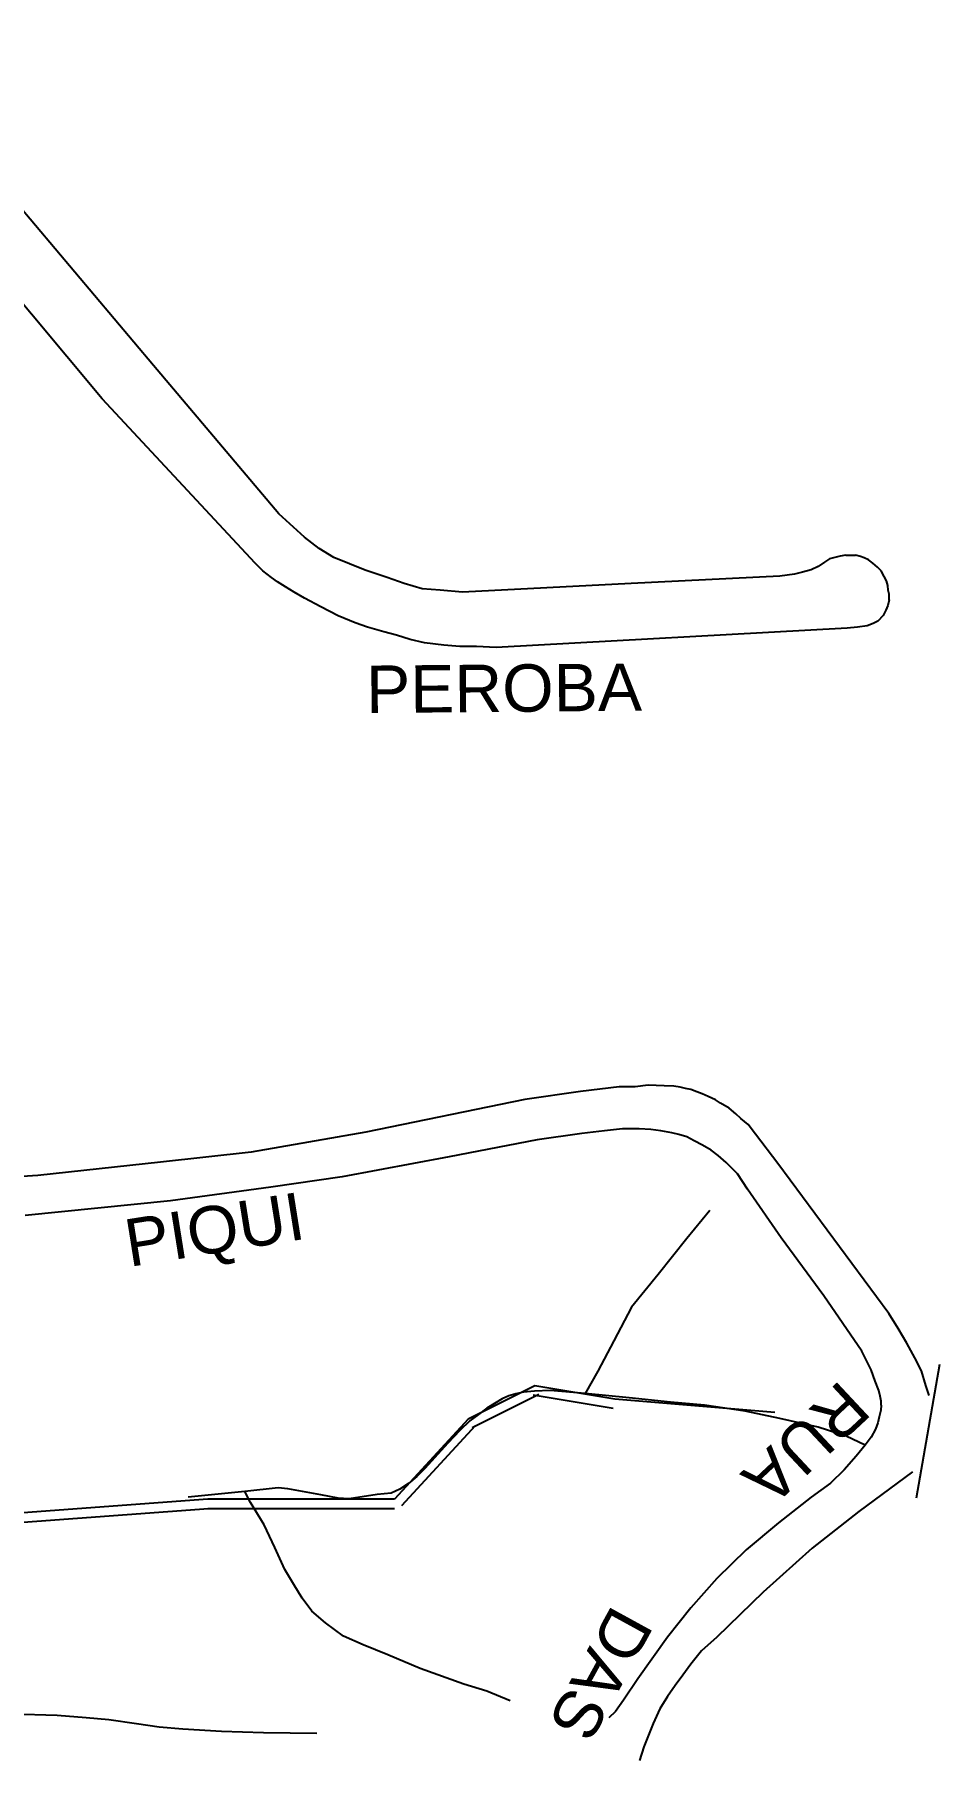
# Model space of a CAD drawing. Header units: millimetres. Extents: x 583 to 26013, y 350 to 21391.
# Drawn here: x 7311.3 to 7502.3, y 11884 to 12248 of the extents above; entities that cross this region are included whole.
import ezdxf

# ---------------------------------------------------------------- set-up
doc = ezdxf.new("R2010")
doc.units = ezdxf.units.MM
for name, color, linetype in [('105-QUADRAS_ESTRADAS', 80, 'Continuous'), ('110-CERCA_DE_ARAME', 10, 'Continuous'), ('145-', 130, 'Continuous'), ('RIOS', 140, 'Continuous')]:
    doc.layers.add(name, color=color, linetype=linetype)
doc.styles.add('EU', font='arial.ttf', dxfattribs={"height": 10})

msp = doc.modelspace()

# ---------------------------------------------------------------- linework, layer by layer
at = {"layer": '105-QUADRAS_ESTRADAS', "color": 0, "linetype": 'Continuous'}
for p, q in [((7325.61551, 12171.20241), (7261.31551, 12248.00241)), ((7336.41551, 12178.20241), (7294.81551, 12227.50241)), ((7362.91551, 12146.90241), (7336.41551, 12178.20241)), ((7357.91551, 12136.50241), (7325.61551, 12171.20241)), ((7368.31551, 12142.00241), (7362.91551, 12146.90241)), ((7371.41551, 12139.60241), (7368.31551, 12142.00241)), ((7374.51551, 12137.70241), (7371.41551, 12139.60241)), ((7359.51551, 12134.90241), (7357.91551, 12136.50241)), ((7381.11551, 12135.00241), (7374.51551, 12137.70241)), ((7476.71551, 12135.80241), (7475.21551, 12135.10241)), ((7478.01551, 12136.70241), (7476.71551, 12135.80241)), ((7479.11551, 12137.40241), (7478.01551, 12136.70241)), ((7480.21551, 12137.70241), (7479.11551, 12137.40241)), ((7481.31551, 12138.00241), (7480.21551, 12137.70241)), ((7482.51551, 12138.20241), (7481.31551, 12138.00241)), ((7482.51551, 12138.20241), (7484.61551, 12138.20241)), ((7485.61551, 12137.90241), (7484.61551, 12138.20241)), ((7486.41551, 12137.60241), (7485.61551, 12137.90241)), ((7487.31551, 12137.20241), (7486.41551, 12137.60241)), ((7488.21551, 12136.50241), (7487.31551, 12137.20241)), ((7489.21551, 12135.70241), (7488.21551, 12136.50241)), ((7361.31551, 12133.50241), (7359.51551, 12134.90241)), ((7362.61551, 12132.60241), (7361.31551, 12133.50241)), ((7364.31551, 12131.50241), (7362.61551, 12132.60241)), ((7385.71551, 12133.50241), (7381.11551, 12135.00241)), ((7389.31551, 12132.20241), (7385.71551, 12133.50241)), ((7393.11551, 12131.10241), (7389.31551, 12132.20241)), ((7437.21551, 12132.20241), (7401.61551, 12130.40241)), ((7468.61551, 12133.80241), (7437.21551, 12132.20241)), ((7471.71551, 12134.20241), (7468.61551, 12133.80241)), ((7473.41551, 12134.60241), (7471.71551, 12134.20241)), ((7475.21551, 12135.10241), (7473.41551, 12134.60241)), ((7490.01551, 12134.90241), (7489.21551, 12135.70241)), ((7490.61551, 12133.70241), (7490.01551, 12134.90241)), ((7491.11551, 12132.80241), (7490.61551, 12133.70241)), ((7491.41551, 12131.80241), (7491.11551, 12132.80241)), ((7366.11551, 12130.40241), (7364.31551, 12131.50241)), ((7368.31551, 12129.10241), (7366.11551, 12130.40241)), ((7371.71551, 12127.30241), (7368.31551, 12129.10241)), ((7396.91551, 12130.80241), (7393.11551, 12131.10241)), ((7401.61551, 12130.40241), (7396.91551, 12130.80241)), ((7491.51551, 12130.80241), (7491.41551, 12131.80241)), ((7491.71551, 12128.80241), (7491.41551, 12127.60241)), ((7491.71551, 12130.00241), (7491.51551, 12130.80241)), ((7491.71551, 12128.80241), (7491.71551, 12130.00241)), ((7375.41551, 12125.40241), (7371.71551, 12127.30241)), ((7379.01551, 12123.90241), (7375.41551, 12125.40241)), ((7490.41551, 12125.50241), (7489.31551, 12124.30241)), ((7491.01551, 12126.60241), (7490.41551, 12125.50241)), ((7491.41551, 12127.60241), (7491.01551, 12126.60241)), ((7381.61551, 12123.00241), (7379.01551, 12123.90241)), ((7385.01551, 12122.00241), (7381.61551, 12123.00241)), ((7387.71551, 12121.30241), (7385.01551, 12122.00241)), ((7390.61551, 12120.40241), (7387.71551, 12121.30241)), ((7482.81551, 12122.80241), (7408.71551, 12118.70241)), ((7485.01551, 12123.00241), (7482.81551, 12122.80241)), ((7487.01551, 12123.30241), (7485.01551, 12123.00241)), ((7488.31551, 12123.80241), (7487.01551, 12123.30241)), ((7489.31551, 12124.30241), (7488.31551, 12123.80241)), ((7393.61551, 12119.70241), (7390.61551, 12120.40241)), ((7397.71551, 12119.20241), (7393.61551, 12119.70241)), ((7401.11551, 12118.90241), (7397.71551, 12119.20241)), ((7404.61551, 12118.90241), (7401.11551, 12118.90241)), ((7408.71551, 12118.70241), (7404.61551, 12118.90241)), ((7414.81551, 12023.40241), (7381.21551, 12016.50241)), ((7426.51551, 12025.10241), (7414.81551, 12023.40241)), ((7434.71551, 12026.10241), (7426.51551, 12025.10241)), ((7438.11551, 12026.10241), (7434.71551, 12026.10241)), ((7440.81551, 12026.40241), (7438.11551, 12026.10241)), ((7444.21551, 12026.30241), (7440.81551, 12026.40241)), ((7446.21551, 12026.20241), (7444.21551, 12026.30241)), ((7447.61551, 12026.00241), (7446.21551, 12026.20241)), ((7448.71551, 12025.70241), (7447.61551, 12026.00241)), ((7449.81551, 12025.50241), (7448.71551, 12025.70241)), ((7451.11551, 12025.00241), (7449.81551, 12025.50241)), ((7452.21551, 12024.60241), (7451.11551, 12025.00241)), ((7453.51551, 12024.00241), (7452.21551, 12024.60241)), ((7455.01551, 12023.30241), (7453.51551, 12024.00241)), ((7456.11551, 12022.60241), (7455.01551, 12023.30241)), ((7457.91551, 12021.60241), (7456.11551, 12022.60241)), ((7459.31551, 12020.40241), (7457.91551, 12021.60241)), ((7460.41551, 12019.40241), (7459.31551, 12020.40241)), ((7461.91551, 12018.10241), (7460.41551, 12019.40241)), ((7381.21551, 12016.50241), (7357.01551, 12012.30241)), ((7426.81551, 12016.20241), (7417.41551, 12014.90241)), ((7431.61551, 12016.80241), (7426.81551, 12016.20241)), ((7435.41551, 12017.20241), (7431.61551, 12016.80241)), ((7438.91551, 12017.20241), (7435.41551, 12017.20241)), ((7441.41551, 12017.10241), (7438.91551, 12017.20241)), ((7443.51551, 12016.80241), (7441.41551, 12017.10241)), ((7445.81551, 12016.40241), (7443.51551, 12016.80241)), ((7447.31551, 12016.00241), (7445.81551, 12016.40241)), ((7449.01551, 12015.50241), (7447.31551, 12016.00241)), ((7463.51551, 12016.10241), (7461.91551, 12018.10241)), ((7468.21551, 12009.90241), (7463.51551, 12016.10241)), ((7357.01551, 12012.30241), (7337.91551, 12010.20241)), ((7417.41551, 12014.90241), (7398.81551, 12011.30241)), ((7450.51551, 12014.70241), (7449.01551, 12015.50241)), ((7452.31551, 12013.80241), (7450.51551, 12014.70241)), ((7454.11551, 12012.70241), (7452.31551, 12013.80241)), ((7455.61551, 12011.60241), (7454.11551, 12012.70241)), ((7337.91551, 12010.20241), (7312.01551, 12007.40241)), ((7398.81551, 12011.30241), (7376.21551, 12007.10241)), ((7457.31551, 12010.10241), (7455.61551, 12011.60241)), ((7459.71551, 12007.70241), (7457.31551, 12010.10241)), ((7491.61551, 11978.30241), (7468.21551, 12009.90241)), ((7312.01551, 12007.40241), (7292.51551, 12006.10241)), ((7361.21551, 12004.90241), (7340.01551, 12002.00241)), ((7376.21551, 12007.10241), (7361.21551, 12004.90241)), ((7461.81551, 12004.50241), (7459.71551, 12007.70241)), ((7340.01551, 12002.00241), (7309.31551, 11998.90241)), ((7468.91551, 11994.20241), (7461.81551, 12004.50241)), ((7477.91551, 11982.00241), (7468.91551, 11994.20241)), ((7485.91551, 11970.30241), (7477.91551, 11982.00241)), ((7493.61551, 11975.10241), (7491.61551, 11978.30241)), ((7495.41551, 11972.00241), (7493.61551, 11975.10241)), ((7497.11551, 11968.90241), (7495.41551, 11972.00241)), ((7487.91551, 11966.40241), (7485.91551, 11970.30241)), ((7498.51551, 11966.20241), (7497.11551, 11968.90241)), ((7488.71551, 11964.00241), (7487.91551, 11966.40241)), ((7499.41551, 11963.10241), (7498.51551, 11966.20241)), ((7489.51551, 11962.00241), (7488.71551, 11964.00241)), ((7489.81551, 11960.80241), (7489.51551, 11962.00241)), ((7500.11551, 11961.00241), (7499.41551, 11963.10241)), ((7489.91551, 11957.90241), (7489.61551, 11956.50241)), ((7490.01551, 11959.80241), (7489.81551, 11960.80241)), ((7490.01551, 11958.90241), (7489.91551, 11957.90241)), ((7490.01551, 11958.90241), (7490.01551, 11959.80241)), ((7488.81551, 11953.90241), (7487.91551, 11952.20241)), ((7489.31551, 11955.20241), (7488.81551, 11953.90241)), ((7489.61551, 11956.50241), (7489.31551, 11955.20241)), ((7486.61551, 11950.50241), (7484.71551, 11948.20241)), ((7487.91551, 11952.20241), (7486.61551, 11950.50241)), ((7484.71551, 11948.20241), (7482.21551, 11945.30241)), ((7482.21551, 11945.30241), (7479.31551, 11942.50241)), ((7496.61551, 11944.90241), (7485.31551, 11936.50241)), ((7475.21551, 11939.50241), (7468.31551, 11934.10241)), ((7479.31551, 11942.50241), (7475.21551, 11939.50241)), ((7485.31551, 11936.50241), (7475.41551, 11928.80241)), ((7468.31551, 11934.10241), (7461.51551, 11928.40241)), ((7461.51551, 11928.40241), (7455.31551, 11922.40241)), ((7475.41551, 11928.80241), (7465.11551, 11919.50241)), ((7455.31551, 11922.40241), (7449.81551, 11916.20241)), ((7465.11551, 11919.50241), (7455.31551, 11910.00241)), ((7449.81551, 11916.20241), (7444.91551, 11910.00241)), ((7444.91551, 11910.00241), (7438.61551, 11901.20241)), ((7452.11551, 11907.10241), (7449.81551, 11904.30241)), ((7455.31551, 11910.00241), (7452.11551, 11907.10241)), ((7449.81551, 11904.30241), (7448.11551, 11902.00241)), ((7438.61551, 11901.20241), (7435.61551, 11896.70241)), ((7446.51551, 11899.80241), (7444.91551, 11897.50241)), ((7448.11551, 11902.00241), (7446.51551, 11899.80241)), ((7435.61551, 11896.70241), (7433.91551, 11894.30241)), ((7444.91551, 11897.50241), (7443.31551, 11894.90241)), ((7316.11551, 11893.50241), (7306.61551, 11893.80241)), ((7322.21551, 11893.00241), (7316.11551, 11893.50241)), ((7327.01551, 11892.60241), (7322.21551, 11893.00241)), ((7332.81551, 11891.70241), (7327.01551, 11892.60241)), ((7433.91551, 11894.30241), (7432.51551, 11893.00241)), ((7443.31551, 11894.90241), (7441.91551, 11891.80241)), ((7337.61551, 11891.00241), (7332.81551, 11891.70241)), ((7342.61551, 11890.60241), (7337.61551, 11891.00241)), ((7350.81551, 11890.10241), (7342.61551, 11890.60241)), ((7359.61551, 11889.80241), (7350.81551, 11890.10241)), ((7370.91551, 11889.70241), (7359.61551, 11889.80241)), ((7441.91551, 11891.80241), (7439.91551, 11886.90241)), ((7439.91551, 11886.90241), (7439.01551, 11884.00241)), ((7439.01551, 11884.00241), (7439.01551, 11884.00241))]:
    msp.add_line(p, q, dxfattribs=at)
at = {"layer": '110-CERCA_DE_ARAME', "color": 0, "linetype": 'Continuous'}
msp.add_line((7502.31551, 11967.50241), (7497.41551, 11939.30241), dxfattribs=at)
at = {"layer": '145-', "color": 0, "linetype": 'Continuous'}
for p, q in [((7453.81551, 12000.00241), (7449.01551, 11994.10241)), ((7449.01551, 11994.10241), (7442.91551, 11986.50241)), ((7442.91551, 11986.50241), (7437.31551, 11979.60241)), ((7437.31551, 11979.60241), (7433.61551, 11972.50241)), ((7433.61551, 11972.50241), (7430.21551, 11966.10241)), ((7430.21551, 11966.10241), (7427.51551, 11961.40241)), ((7412.91551, 11961.30241), (7411.41551, 11960.90241)), ((7414.51551, 11961.70241), (7412.91551, 11961.30241)), ((7416.81551, 11961.90241), (7414.51551, 11961.70241)), ((7420.11551, 11962.00241), (7416.81551, 11961.90241)), ((7427.51551, 11961.40241), (7420.11551, 11962.00241)), ((7436.81551, 11960.50241), (7427.51551, 11961.40241)), ((7406.81551, 11958.30241), (7405.01551, 11957.00241)), ((7408.41551, 11959.30241), (7406.81551, 11958.30241)), ((7410.01551, 11960.30241), (7408.41551, 11959.30241)), ((7411.41551, 11960.90241), (7410.01551, 11960.30241)), ((7445.51551, 11959.60241), (7436.81551, 11960.50241)), ((7452.71551, 11958.90241), (7445.51551, 11959.60241)), ((7461.31551, 11957.70241), (7452.71551, 11958.90241)), ((7468.61551, 11956.10241), (7461.31551, 11957.70241)), ((7403.21551, 11955.60241), (7401.11551, 11953.60241)), ((7405.01551, 11957.00241), (7403.21551, 11955.60241)), ((7476.71551, 11954.30241), (7468.61551, 11956.10241)), ((7482.61551, 11952.40241), (7476.71551, 11954.30241)), ((7398.51551, 11950.90241), (7393.71551, 11945.60241)), ((7401.11551, 11953.60241), (7398.51551, 11950.90241)), ((7486.61551, 11950.50241), (7482.61551, 11952.40241)), ((7392.01551, 11943.90241), (7390.21551, 11942.40241)), ((7393.71551, 11945.60241), (7392.01551, 11943.90241)), ((7355.71551, 11940.70241), (7343.71551, 11939.50241)), ((7362.71551, 11941.50241), (7355.71551, 11940.70241)), ((7356.91551, 11938.40241), (7355.71551, 11940.70241)), ((7364.81551, 11941.30241), (7362.71551, 11941.50241)), ((7371.71551, 11940.00241), (7364.81551, 11941.30241)), ((7375.41551, 11939.30241), (7371.71551, 11940.00241)), ((7377.71551, 11939.20241), (7375.41551, 11939.30241)), ((7383.61551, 11940.10241), (7377.71551, 11939.20241)), ((7386.61551, 11940.40241), (7383.61551, 11940.10241)), ((7388.41551, 11941.20241), (7386.61551, 11940.40241)), ((7390.21551, 11942.40241), (7388.41551, 11941.20241)), ((7359.81551, 11933.70241), (7356.91551, 11938.40241)), ((7362.01551, 11928.90241), (7359.81551, 11933.70241)), ((7364.11551, 11924.30241), (7362.01551, 11928.90241)), ((7366.01551, 11921.10241), (7364.11551, 11924.30241)), ((7367.81551, 11918.20241), (7366.01551, 11921.10241)), ((7369.81551, 11915.50241), (7367.81551, 11918.20241)), ((7372.71551, 11913.00241), (7369.81551, 11915.50241)), ((7376.51551, 11910.20241), (7372.71551, 11913.00241)), ((7380.71551, 11908.40241), (7376.51551, 11910.20241)), ((7385.91551, 11906.30241), (7380.71551, 11908.40241)), ((7392.71551, 11903.40241), (7385.91551, 11906.30241)), ((7401.91551, 11900.10241), (7392.71551, 11903.40241)), ((7406.81551, 11898.60241), (7401.91551, 11900.10241)), ((7411.71551, 11896.60241), (7406.81551, 11898.60241))]:
    msp.add_line(p, q, dxfattribs=at)
at = {"layer": 'RIOS', "lineweight": 25}
for p, q in [((7416.88716, 11962.98945), (7402.81113, 11955.95675)), ((7417.78105, 11961.20033), (7403.70502, 11954.16763)), ((7433.77854, 11960.17641), (7416.88716, 11962.98945)), ((7433.44999, 11958.20358), (7416.55861, 11961.01662)), ((7467.56128, 11957.36338), (7433.77854, 11960.17641)), ((7402.81113, 11955.95675), (7387.32743, 11939.07853)), ((7404.28492, 11954.60474), (7388.80122, 11937.72652)), ((7347.91434, 11939.07853), (7290.2022, 11934.85888)), ((7348.06018, 11937.08386), (7290.34804, 11932.8642)), ((7367.62071, 11939.07853), (7347.91434, 11939.07853)), ((7367.62071, 11937.07853), (7347.91434, 11937.07853)), ((7387.32743, 11939.07853), (7367.62071, 11939.07853)), ((7387.32743, 11937.07853), (7367.62071, 11937.07853))]:
    msp.add_line(p, q, dxfattribs=at)

# ---------------------------------------------------------------- texts
at = {"color": 0, "linetype": 'Continuous', "lineweight": 20, "style": 'EU'}
for s, rotation, p in [('PEROBA', 0.4686667, (7381.34053, 12104.90446)), ('PIQUI', 9.0633713, (7331.28636, 11988.07603)), ('RUA ', 223.0903796, (7481.50961, 11964.51858)), ('DAS', 241.288774, (7433.37447, 11917.2094))]:
    msp.add_text(s, height=10, rotation=rotation, dxfattribs=at).set_placement(p)

doc.saveas('drawing.dxf')
